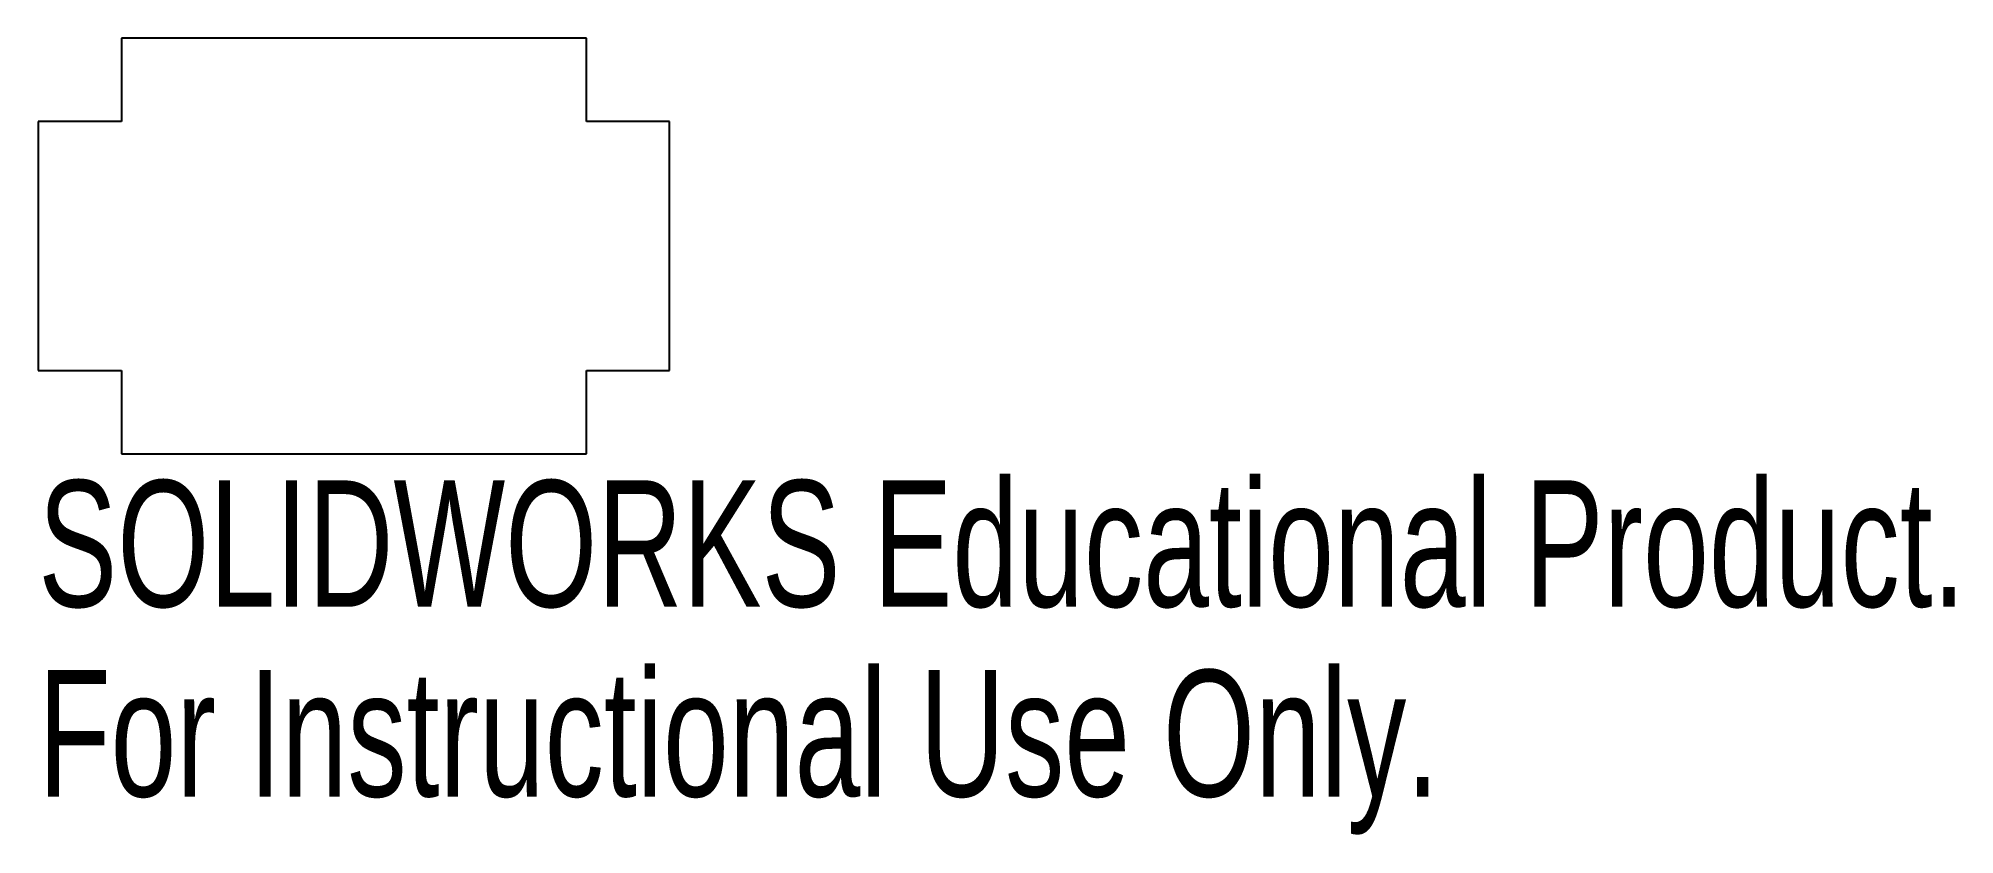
# Model space of a CAD drawing. Header units: millimetres. Extents: x -12.1 to 61.2, y -22.5 to 7.9.
import ezdxf

# ---------------------------------------------------------------- set-up
doc = ezdxf.new("R2010")
doc.units = ezdxf.units.MM
doc.styles.add('SLDTEXTSTYLE0', font='TXT', dxfattribs={"width": 0.7})

msp = doc.modelspace()

# ---------------------------------------------------------------- linework, layer by layer
at = {"color": 7, "linetype": 'Continuous', "lineweight": 25}
for p, q in [((-8.89, 7.938), (-8.89, 4.763)), ((8.89, 7.938), (-8.89, 7.938)), ((8.89, 4.763), (8.89, 7.938)), ((-8.89, 4.763), (-12.065, 4.763)), ((-12.065, 4.763), (-12.065, -4.763)), ((12.065, 4.763), (8.89, 4.763)), ((12.065, -4.763), (12.065, 4.763)), ((-12.065, -4.763), (-8.89, -4.763)), ((-8.89, -4.763), (-8.89, -7.938)), ((8.89, -7.938), (8.89, -4.763)), ((8.89, -4.763), (12.065, -4.763)), ((-8.89, -7.938), (8.89, -7.938))]:
    msp.add_line(p, q, dxfattribs=at)

# ---------------------------------------------------------------- texts
at = {"color": 7, "linetype": 'Continuous', "char_height": 4.83362, "attachment_point": 1, "style": 'SLDTEXTSTYLE0'}
for s, insert in [('SOLIDWORKS Educational Product.', (-12.065, -8.957)), ('For Instructional Use Only.', (-12.065, -16.207))]:
    msp.add_mtext(s, dxfattribs=dict(at, insert=insert))

doc.saveas('drawing.dxf')
